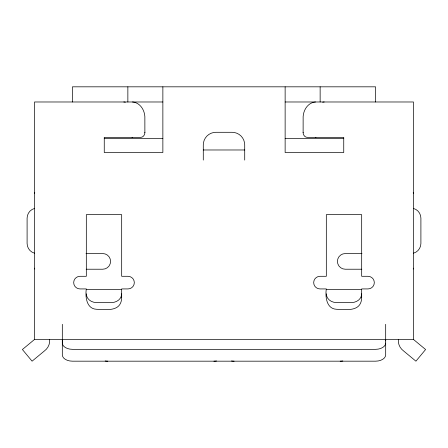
<?xml version="1.0" encoding="UTF-8"?>
<svg xmlns="http://www.w3.org/2000/svg" width="448" height="448" viewBox="0 0 448 448"><rect width="100%" height="100%" fill="white"/><g stroke="black" fill="none" stroke-linecap="round" stroke-linejoin="round"><path stroke-width="0.67" d="M62.317 339.455L62.317 343.028A10.108 6.306 0 0 0 72.419 349.334L375.581 349.334A10.108 6.306 0 0 0 385.683 343.028M385.683 340.95L385.683 324.296M144.878 132.614L144.861 116.542A15.971 13.087 -90 0 0 132.485 101.982M34.524 193.48L34.765 192.634M413.476 268.162L413.235 269.007M398.317 339.455A12.874 12.874 0 0 0 403.614 350.969L415.923 361.178L425.6 349.513L413.476 339.455L34.524 339.455L22.4 349.513L32.077 361.178L44.386 350.969A12.874 12.874 0 0 0 49.683 339.455M162.865 101.982L34.524 101.982L34.524 339.455M285.135 101.982L413.476 101.982L413.476 339.455M104.255 138.359L162.865 138.359M285.135 138.359L343.745 138.359M203.286 149.979L244.714 149.979M86.005 253.557L102.738 253.557A7.829 7.829 0 0 1 110.566 261.391A7.829 7.829 0 0 1 102.738 269.22L86.206 269.22M361.995 253.557L345.262 253.557A7.829 7.829 0 0 0 337.434 261.391A7.829 7.829 0 0 0 345.262 269.22L361.794 269.22M86.318 289.43L121.682 289.43M326.318 289.43L361.682 289.43M413.235 192.634L413.476 193.48M34.765 269.007L34.524 268.162M315.515 101.982A15.971 13.087 90 0 0 303.139 116.542L303.122 132.614M385.683 339.455L385.683 354.878A10.108 6.306 0 0 1 375.581 361.178L72.419 361.178A10.108 6.306 0 0 1 62.317 354.878L62.317 324.296M375.581 101.982L375.581 86.822L72.419 86.822L72.419 101.982M320.141 86.822L320.141 101.982M285.135 86.822L285.135 152.505L343.745 152.505L343.745 137.346L307.238 137.346A5.051 4.138 90 0 1 303.1 132.294M244.714 160.082L244.714 144.928A12.634 12.634 0 0 0 232.086 132.294L215.914 132.294A12.634 12.634 0 0 0 203.286 144.928L203.286 160.082M162.865 86.822L162.865 152.505L104.255 152.505L104.255 137.346L140.762 137.346A5.051 4.138 -90 0 0 144.9 132.294M127.859 86.822L127.859 101.982M315.93 137.346A5.051 4.138 90 0 1 315.392 137.306M361.682 293.81A10.108 8.753 0 0 1 351.579 302.557L336.42 302.557A10.108 8.753 0 0 1 326.318 293.81M86.318 293.81A10.108 8.753 0 0 0 96.421 302.557L111.58 302.557A10.108 8.753 0 0 0 121.682 293.81M132.608 137.306A5.051 4.138 -90 0 1 132.07 137.346M123.788 101.982A15.971 13.087 -90 0 1 125.345 102.189M107.789 361.178A10.108 6.306 0 0 1 105.174 360.965M216.513 360.965A10.108 6.306 0 0 1 213.892 361.178M34.591 253.215A10.108 10.108 0 0 1 27.098 243.454L27.098 218.187A10.108 10.108 0 0 1 34.591 208.426M413.409 253.215A10.108 10.108 0 0 0 420.902 243.454L420.902 218.187A10.108 10.108 0 0 0 413.409 208.426M322.655 102.189A15.971 13.087 90 0 1 324.212 101.982M234.108 361.178A10.108 6.306 0 0 1 231.487 360.965M342.826 360.965A10.108 6.306 0 0 1 340.211 361.178M121.682 297.601C121.352 311.965 106.758 309.708 96.421 309.266C86.43 308.823 85.148 296.548 86.318 288.926L80.002 288.926A6.317 6.317 0 0 1 73.685 282.61A6.317 6.317 0 0 1 80.002 276.293L86.318 276.293L86.318 214.654L121.682 214.654L121.682 276.293L127.999 276.293A6.317 6.317 0 0 1 134.316 282.61A6.317 6.317 0 0 1 127.999 288.926L121.682 288.926L121.682 297.601M361.682 297.601C361.351 311.965 346.758 309.708 336.42 309.266C326.43 308.823 325.147 296.548 326.318 288.926L320.001 288.926A6.317 6.317 0 0 1 313.684 282.61A6.317 6.317 0 0 1 320.001 276.293L326.318 276.293L326.318 214.654L361.682 214.654L361.682 276.293L367.998 276.293A6.317 6.317 0 0 1 374.315 282.61A6.317 6.317 0 0 1 367.998 288.926L361.682 288.926L361.682 297.601"/></g></svg>
